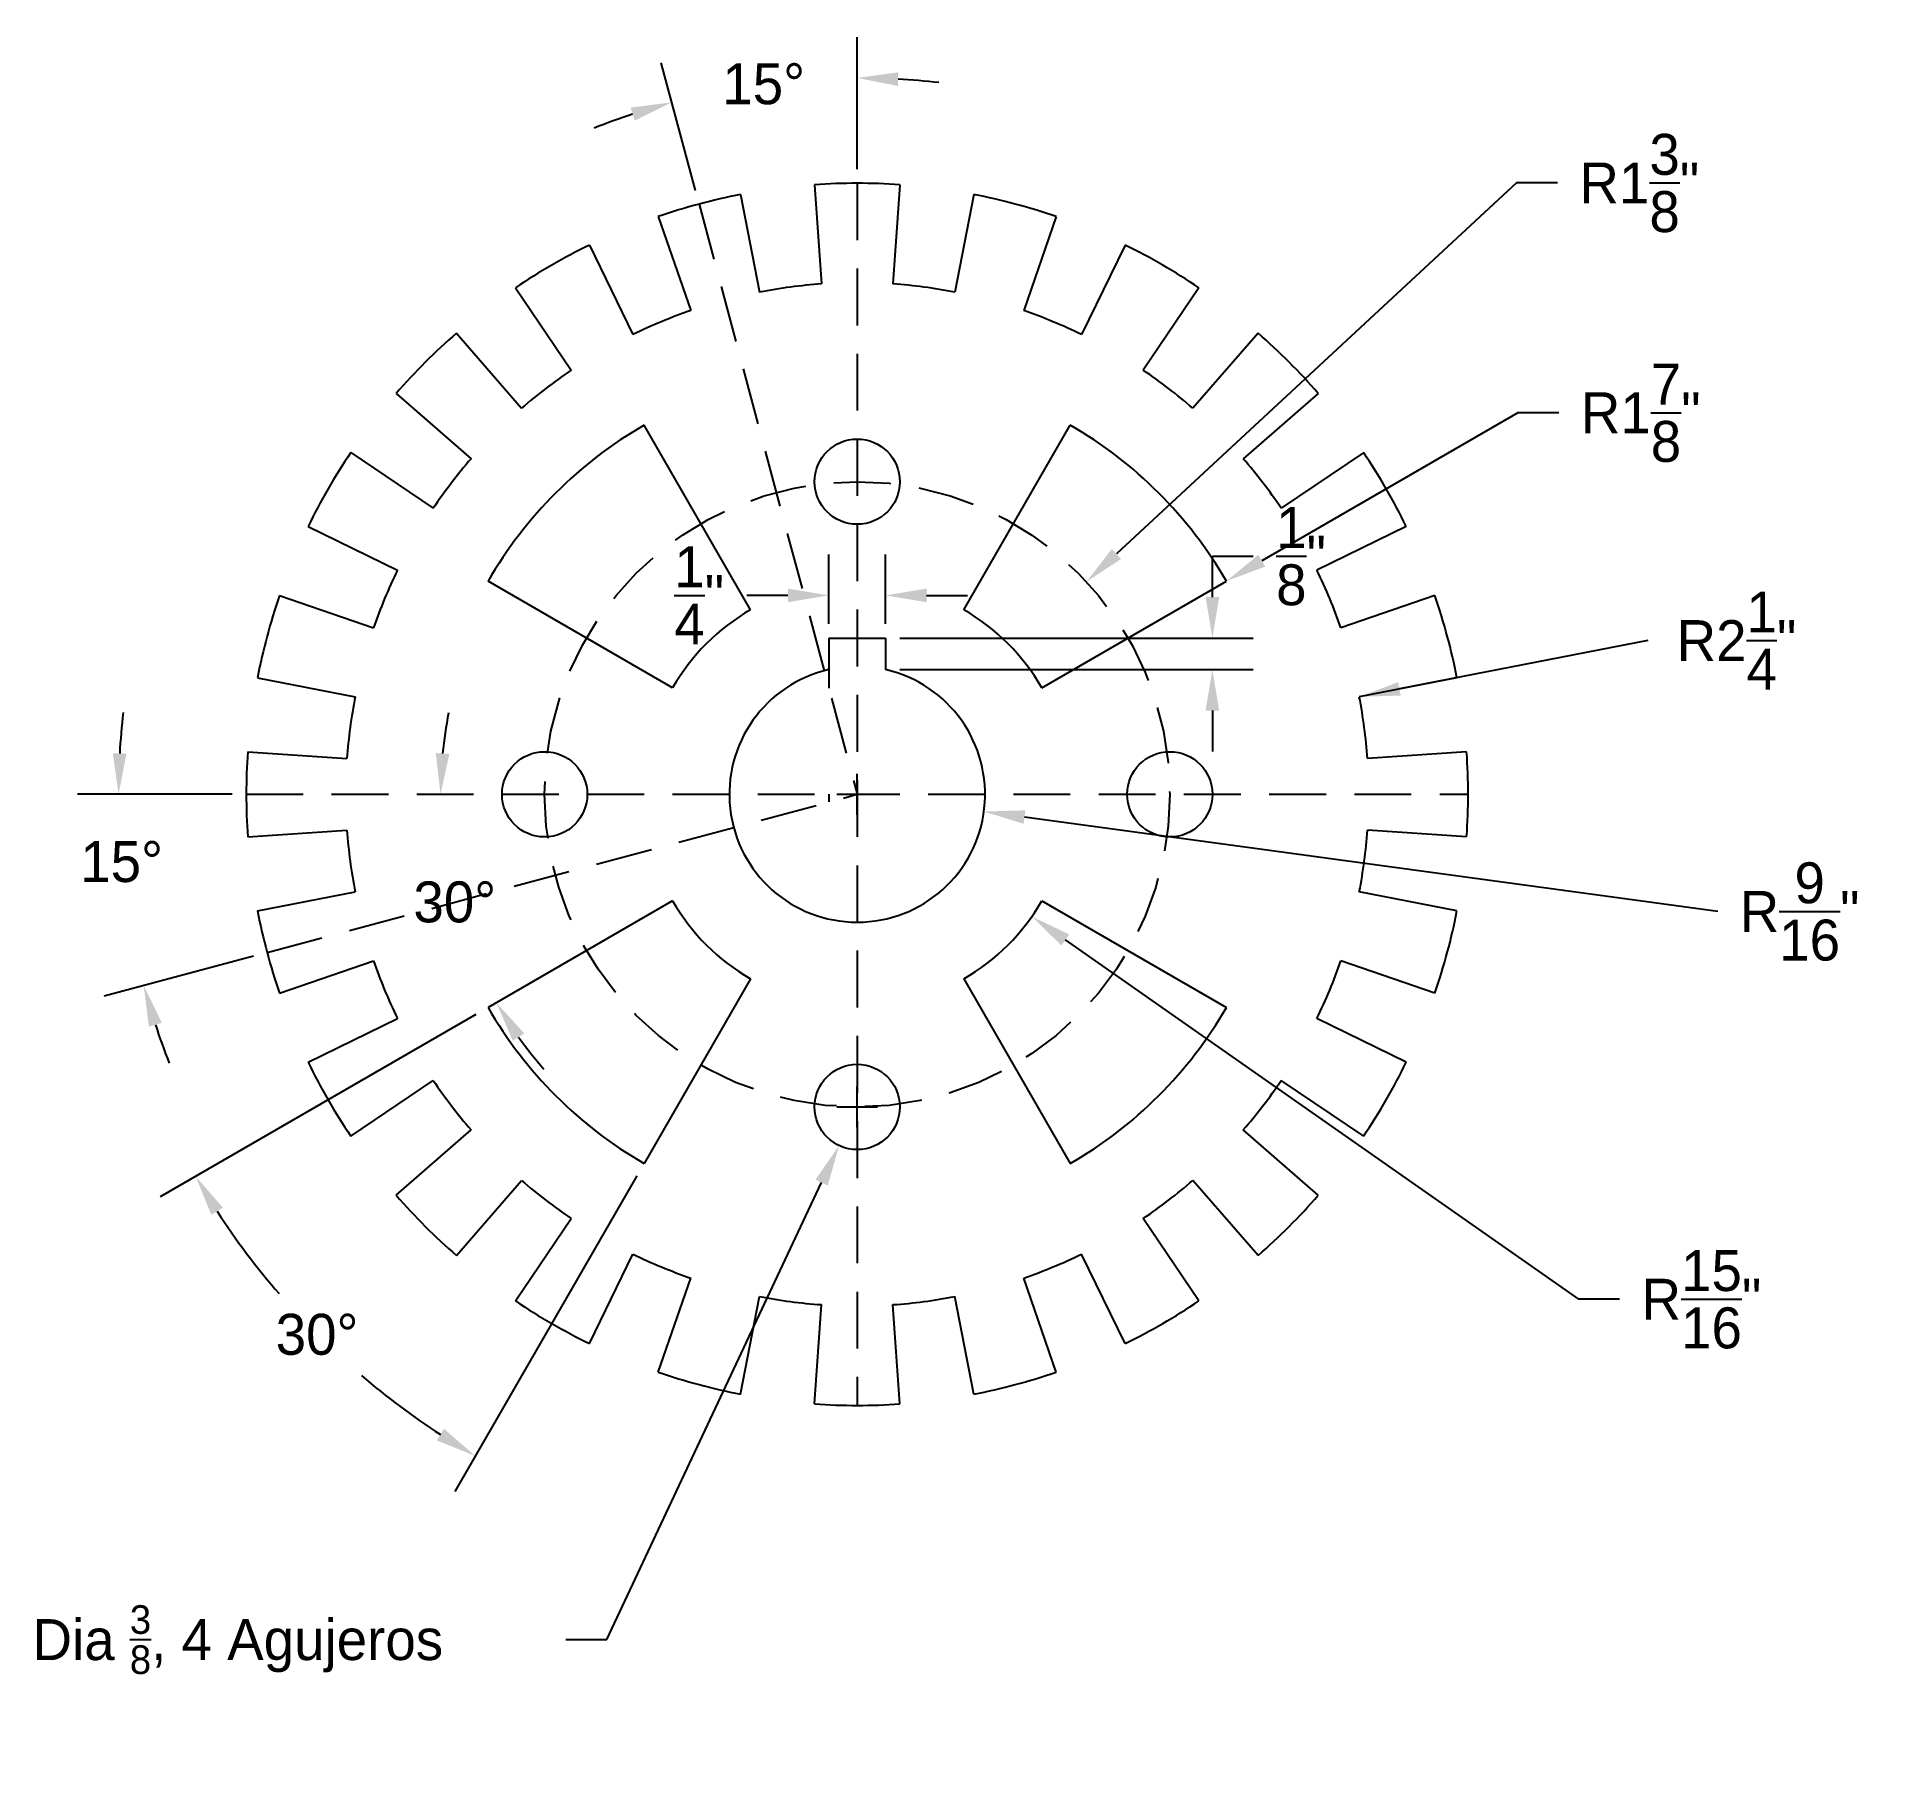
# Model space of a CAD drawing. Header units: inches. Extents: x -3.61 to 4.53, y -4.29 to 3.33.
import ezdxf

# ---------------------------------------------------------------- set-up
doc = ezdxf.new("R2010")
doc.units = ezdxf.units.IN
doc.header["$MEASUREMENT"] = 0
doc.linetypes.add('HIDDEN', pattern=[0.375, 0.25, -0.125])
doc.dimstyles.get("Standard").update_dxf_attribs({"dimtxt": 0.18, "dimasz": 0.18, "dimexe": 0.18, "dimexo": 0.0625, "dimgap": 0.09, "dimtad": 0, "dimtih": 1, "dimtoh": 1, "dimdec": 4, "dimzin": 0, "dimdsep": 46, "dimlunit": 4, "dimtxsty": 'Standard', "dimcen": 0.09, "dimadec": 0, "dimazin": 0, "dimtfac": 1, "dimtdec": 4, "dimtofl": 0, "dimtmove": 0, "dimatfit": 3, "dimfxl": 0, "dimtolj": 1, "dimtzin": 0, "dimarcsym": 0})

# ---------------------------------------------------------------- blocks, each defined once
blk = doc.blocks.new('*D1')
at = {"color": 0, "lineweight": -2}
for p, q in [((-0.125, 0.75), (-0.125, 1.055)), ((0.125, 0.75), (0.125, 1.055)), ((-0.305, 0.875), (-0.485, 0.875)), ((0.305, 0.875), (0.485, 0.875))]:
    blk.add_line(p, q, dxfattribs=at)
at = {"color": 0}
for points in [[(-0.305, 0.905), (-0.305, 0.845), (-0.125, 0.875)], [(0.305, 0.905), (0.305, 0.845), (0.125, 0.875)]]:
    blk.add_solid(points, dxfattribs=at)
at = {"layer": 'Defpoints', "color": 0}
for p in [(-0.125, 0.875), (-0.125, 0.6875), (0.125, 0.6875)]:
    blk.add_point(p, dxfattribs=at)
at = {"color": 0, "insert": (-0.695, 0.875), "char_height": 0.18, "attachment_point": 5}
blk.add_mtext('\\A1;{\\H1.000000x;\\S1/4;}"', dxfattribs=at)
blk = doc.blocks.new('*D2')
at = {"color": 0, "lineweight": -2}
for p, q in [((0, -0.09), (0, 0.09)), ((-0.09, 0), (0.09, 0)), ((3.7856, -0.5151), (0.7357, -0.1001))]:
    blk.add_line(p, q, dxfattribs=at)
at = {"color": 0}
blk.add_solid([(0.7398, -0.0704), (0.7317, -0.1298), (0.5574, -0.0758)], dxfattribs=at)
at = {"layer": 'Defpoints', "color": 0}
for p in [(0, 0), (0.5574, -0.0758)]:
    blk.add_point(p, dxfattribs=at)
at = {"color": 0, "insert": (4.1456, -0.5151), "char_height": 0.18, "attachment_point": 5}
blk.add_mtext('\\A1;R{\\H1.000000x;\\S9/16;}"', dxfattribs=at)
blk = doc.blocks.new('*D3')
at = {"color": 0, "lineweight": -2}
for p, q in [((2.9006, 2.6888), (1.1404, 1.0571)), ((3.0806, 2.6888), (2.9006, 2.6888)), ((0, -0.09), (0, 0.09)), ((-0.09, 0), (0.09, 0))]:
    blk.add_line(p, q, dxfattribs=at)
at = {"color": 0}
blk.add_solid([(1.12, 1.0791), (1.1608, 1.0351), (1.0084, 0.9348)], dxfattribs=at)
at = {"layer": 'Defpoints', "color": 0}
for p in [(1.0084, 0.9348), (0, 0)]:
    blk.add_point(p, dxfattribs=at)
at = {"color": 0, "insert": (3.4406, 2.6888), "char_height": 0.18, "attachment_point": 5}
blk.add_mtext('\\A1;R1{\\H1.000000x;\\S3/8;}"', dxfattribs=at)
blk = doc.blocks.new('*D4')
at = {"color": 0, "lineweight": -2}
for p, q in [((2.9067, 1.6782), (1.7797, 1.0275)), ((3.0867, 1.6782), (2.9067, 1.6782)), ((0, -0.09), (0, 0.09)), ((-0.09, 0), (0.09, 0))]:
    blk.add_line(p, q, dxfattribs=at)
at = {"color": 0}
blk.add_solid([(1.7647, 1.0535), (1.7947, 1.0015), (1.6238, 0.9375)], dxfattribs=at)
at = {"layer": 'Defpoints', "color": 0}
for p in [(1.6238, 0.9375), (0, 0)]:
    blk.add_point(p, dxfattribs=at)
at = {"color": 0, "insert": (3.4467, 1.6782), "char_height": 0.18, "attachment_point": 5}
blk.add_mtext('\\A1;R1{\\H1.000000x;\\S7/8;}"', dxfattribs=at)
blk = doc.blocks.new('*D5')
at = {"color": 0, "lineweight": -2}
for p, q in [((3.478, 0.676), (2.3854, 0.4636)), ((0, -0.09), (0, 0.09)), ((-0.09, 0), (0.09, 0))]:
    blk.add_line(p, q, dxfattribs=at)
at = {"color": 0}
blk.add_solid([(2.3796, 0.4931), (2.3911, 0.4342), (2.2087, 0.4293)], dxfattribs=at)
at = {"layer": 'Defpoints', "color": 0}
for p in [(2.2087, 0.4293), (0, 0)]:
    blk.add_point(p, dxfattribs=at)
at = {"color": 0, "insert": (3.868, 0.676), "char_height": 0.18, "attachment_point": 5}
blk.add_mtext('\\A1;R2{\\H1.000000x;\\S1/4;}"', dxfattribs=at)
blk = doc.blocks.new('*D6')
at = {"color": 0, "lineweight": -2}
for p, q in [((0, -0.09), (0, 0.09)), ((-0.09, 0), (0.09, 0)), ((3.1738, -2.2206), (0.9156, -0.6406)), ((3.3538, -2.2206), (3.1738, -2.2206))]:
    blk.add_line(p, q, dxfattribs=at)
at = {"color": 0}
blk.add_solid([(0.9328, -0.6161), (0.8984, -0.6652), (0.7681, -0.5375)], dxfattribs=at)
at = {"layer": 'Defpoints', "color": 0}
for p in [(0, 0), (0.7681, -0.5375)]:
    blk.add_point(p, dxfattribs=at)
at = {"color": 0, "insert": (3.7138, -2.2206), "char_height": 0.18, "attachment_point": 5}
blk.add_mtext('\\A1;R{\\H1.000000x;\\S15/16;}"', dxfattribs=at)
blk = doc.blocks.new('*D7')
at = {"color": 0, "lineweight": -2}
for p, q in [((0, -1.465), (0, -1.285)), ((-0.09, -1.375), (0.09, -1.375)), ((-1.1015, -3.7176), (-0.1564, -1.7076)), ((-1.2815, -3.7176), (-1.1015, -3.7176))]:
    blk.add_line(p, q, dxfattribs=at)
at = {"color": 0}
blk.add_solid([(-0.1835, -1.6948), (-0.1292, -1.7203), (-0.0798, -1.5447)], dxfattribs=at)
at = {"layer": 'Defpoints', "color": 0}
for p in [(0.0798, -1.2053), (-0.0798, -1.5447)]:
    blk.add_point(p, dxfattribs=at)
at = {"color": 0, "insert": (-2.7245, -3.7176), "char_height": 0.18, "attachment_point": 5}
blk.add_mtext('\\A1;\\A1;Dia {\\H0.7x;\\S3/8;}, 4 Agujeros', dxfattribs=at)
blk = doc.blocks.new('*D8')
at = {"color": 0, "lineweight": -2}
for p, q in [((-2.75, 0), (-3.4293, 0)), ((-2.6563, -0.7118), (-3.3125, -0.8876))]:
    blk.add_line(p, q, dxfattribs=at)
for start, end in [(173.65128, 176.82564), (198.17436, 201.34872)]:
    blk.add_arc((0, 0), 3.2493, start, end, dxfattribs=at)
at = {"color": 0}
for points in [[(-3.2144, 0.1791), (-3.2743, 0.1808), (-3.2493, 0)], [(-3.116, -1.0221), (-3.0585, -1.0049), (-3.1386, -0.841)]]:
    blk.add_solid(points, dxfattribs=at)
at = {"layer": 'Defpoints', "color": 0}
for p in [(-2.6875, 0), (0, 0), (2.6875, 0), (-3.2, -0.5642), (-2.5959, -0.6956)]:
    blk.add_point(p, dxfattribs=at)
at = {"color": 0, "insert": (-3.2357, -0.297), "char_height": 0.18, "attachment_point": 5}
blk.add_mtext('\\A1;15°', dxfattribs=at)
blk = doc.blocks.new('*D9')
at = {"color": 0, "lineweight": -2}
for p, q in [((-1.6779, -0.9688), (-3.0659, -1.7701)), ((-0.9688, -1.6779), (-1.7701, -3.0659))]:
    blk.add_line(p, q, dxfattribs=at)
for start, end in [(213.06956, 220.80899), (229.52367, 236.93044)]:
    blk.add_arc((0, 0), 3.3602, start, end, dxfattribs=at)
at = {"color": 0}
for points in [[(-2.8415, -1.8492), (-2.7903, -1.8179), (-2.9101, -1.6801)], [(-1.8179, -2.7903), (-1.8492, -2.8415), (-1.6801, -2.9101)]]:
    blk.add_solid(points, dxfattribs=at)
at = {"layer": 'Defpoints', "color": 0}
for p in [(-0.8119, -0.4688), (-0.4688, -0.8119), (-1.6238, -0.9375), (-0.9375, -1.6238), (-2.5741, -2.1599)]:
    blk.add_point(p, dxfattribs=at)
at = {"color": 0, "insert": (-2.3761, -2.3761), "char_height": 0.18, "attachment_point": 5}
blk.add_mtext('\\A1;30°', dxfattribs=at)
blk = doc.blocks.new('*D10')
at = {"color": 0, "lineweight": -2}
for start, end in [(168.74139, 174.37069), (215.62931, 221.25861)]:
    blk.add_arc((0, 0), 1.8328, start, end, dxfattribs=at)
at = {"color": 0}
for points in [[(-1.794, 0.1783), (-1.8539, 0.1813), (-1.8328, 0)], [(-1.5149, -1.0839), (-1.4645, -1.0514), (-1.5873, -0.9164)]]:
    blk.add_solid(points, dxfattribs=at)
at = {"layer": 'Defpoints', "color": 0}
for p in [(2.6875, 0), (-2.6875, 0), (-1.805, -0.3183), (-0.8119, -0.4688), (-1.6238, -0.9375)]:
    blk.add_point(p, dxfattribs=at)
at = {"color": 0, "insert": (-1.7703, -0.4744), "char_height": 0.18, "attachment_point": 5}
blk.add_mtext('\\A1;30°', dxfattribs=at)
blk = doc.blocks.new('*D11')
at = {"color": 0, "lineweight": -2}
for p, q in [((0, 2.75), (0, 3.3307)), ((-0.7118, 2.6563), (-0.8621, 3.2172))]:
    blk.add_line(p, q, dxfattribs=at)
for start, end in [(83.45254, 86.72627), (108.27373, 111.54746)]:
    blk.add_arc((0, 0), 3.1507, start, end, dxfattribs=at)
at = {"color": 0}
for points in [[(0.1791, 3.1156), (0.1808, 3.1756), (0, 3.1507)], [(-0.9965, 3.0206), (-0.9793, 2.9631), (-0.8155, 3.0434)]]:
    blk.add_solid(points, dxfattribs=at)
at = {"layer": 'Defpoints', "color": 0}
for p in [(-0.2746, 3.1387), (0, 2.6875), (-0.6956, 2.5959), (0, 0), (0, -2.6875)]:
    blk.add_point(p, dxfattribs=at)
at = {"color": 0, "insert": (-0.4113, 3.1238), "char_height": 0.18, "attachment_point": 5}
blk.add_mtext('\\A1;15°', dxfattribs=at)
blk = doc.blocks.new('*D12')
at = {"color": 0, "lineweight": -2}
for p, q in [((1.5625, 0.8675), (1.5625, 1.0475)), ((1.5625, 1.0475), (1.7425, 1.0475)), ((0.1875, 0.6875), (1.7425, 0.6875)), ((0.1875, 0.5484), (1.7425, 0.5484)), ((1.5625, 0.3684), (1.5625, 0.1884))]:
    blk.add_line(p, q, dxfattribs=at)
at = {"color": 0}
for points in [[(1.5325, 0.8675), (1.5925, 0.8675), (1.5625, 0.6875)], [(1.5325, 0.3684), (1.5925, 0.3684), (1.5625, 0.5484)]]:
    blk.add_solid(points, dxfattribs=at)
at = {"layer": 'Defpoints', "color": 0}
for p in [(0.125, 0.6875), (1.5625, 0.6875), (0.125, 0.5484)]:
    blk.add_point(p, dxfattribs=at)
at = {"color": 0, "insert": (1.9525, 1.0475), "char_height": 0.18, "attachment_point": 5}
blk.add_mtext('\\A1;{\\H1.000000x;\\S1/8;}"', dxfattribs=at)

msp = doc.modelspace()

# ---------------------------------------------------------------- linework, layer by layer
at = {"linetype": 'HIDDEN'}
for p, q in [((0, 2.6875), (0, -2.6875)), ((-0.69558, 2.59593), (0, 0)), ((0.125, 0.6875), (0.125, 0.54844)), ((0.125, 0.6875), (0.125, 0.54844)), ((-2.6875, 0), (2.6875, 0)), ((-2.59593, -0.69558), (0, 0)), ((0.125, -2.68459), (0.125, -2.6875))]:
    msp.add_line(p, q, dxfattribs=at)
for p, q in [((-0.51277, 2.63813), (-0.4293, 2.20867)), ((-0.1875, 2.68095), (-0.15698, 2.24452)), ((0.1875, 2.68095), (0.15698, 2.24452)), ((0.51277, 2.63813), (0.4293, 2.20867)), ((-0.87499, 2.54107), (-0.73255, 2.12741)), ((0.87499, 2.54107), (0.73255, 2.12741)), ((-1.1781, 2.41552), (-0.98631, 2.0223)), ((1.1781, 2.41552), (0.98631, 2.0223)), ((-1.50286, 2.22802), (-1.2582, 1.86532)), ((1.50286, 2.22802), (1.2582, 1.86532)), ((-1.76314, 2.0283), (-1.47611, 1.69811)), ((1.76314, 2.0283), (1.47611, 1.69811)), ((-2.0283, 1.76314), (-1.69811, 1.47611)), ((2.0283, 1.76314), (1.69811, 1.47611)), ((-0.46875, 0.8119), (-0.9375, 1.6238)), ((0.46875, 0.8119), (0.9375, 1.6238)), ((-2.22802, 1.50286), (-1.86532, 1.2582)), ((2.22802, 1.50286), (1.86532, 1.2582)), ((-2.41552, 1.1781), (-2.0223, 0.98631)), ((2.41552, 1.1781), (2.0223, 0.98631)), ((-0.8119, 0.46875), (-1.6238, 0.9375)), ((0.8119, 0.46875), (1.6238, 0.9375)), ((-2.54107, 0.87499), (-2.12741, 0.73255)), ((2.54107, 0.87499), (2.12741, 0.73255)), ((-0.125, 0.6875), (0.125, 0.6875)), ((-0.125, 0.6875), (-0.125, 0.46651)), ((-2.63813, 0.51277), (-2.20867, 0.4293)), ((2.63813, 0.51277), (2.20867, 0.4293)), ((-2.68095, 0.1875), (-2.24452, 0.15698)), ((2.68095, 0.1875), (2.24452, 0.15698)), ((-0.125, 0), (-0.125, -0.03349)), ((-2.68095, -0.1875), (-2.24452, -0.15698)), ((2.68095, -0.1875), (2.24452, -0.15698)), ((-2.63813, -0.51277), (-2.20867, -0.4293)), ((-0.8119, -0.46875), (-1.6238, -0.9375)), ((0.8119, -0.46875), (1.6238, -0.9375)), ((2.63813, -0.51277), (2.20867, -0.4293)), ((-2.54107, -0.87499), (-2.12741, -0.73255)), ((2.54107, -0.87499), (2.12741, -0.73255)), ((-0.46875, -0.8119), (-0.9375, -1.6238)), ((0.46875, -0.8119), (0.9375, -1.6238)), ((-2.41552, -1.1781), (-2.0223, -0.98631)), ((2.41552, -1.1781), (2.0223, -0.98631)), ((-2.22802, -1.50286), (-1.86532, -1.2582)), ((2.22802, -1.50286), (1.86532, -1.2582)), ((-2.0283, -1.76314), (-1.69811, -1.47611)), ((2.0283, -1.76314), (1.69811, -1.47611)), ((-1.76314, -2.0283), (-1.47611, -1.69811)), ((1.76314, -2.0283), (1.47611, -1.69811)), ((-1.50286, -2.22802), (-1.2582, -1.86532)), ((1.50286, -2.22802), (1.2582, -1.86532)), ((-1.1781, -2.41552), (-0.98631, -2.0223)), ((1.1781, -2.41552), (0.98631, -2.0223)), ((-0.87499, -2.54107), (-0.73255, -2.12741)), ((0.87499, -2.54107), (0.73255, -2.12741)), ((-0.51277, -2.63813), (-0.4293, -2.20867)), ((-0.1875, -2.68095), (-0.15698, -2.24452)), ((0.1875, -2.68095), (0.15698, -2.24452)), ((0.51277, -2.63813), (0.4293, -2.20867)), ((-0.125, -2.68459), (-0.125, -2.6875))]:
    msp.add_line(p, q)
for centre in [(0, 1.375), (-1.375, 0), (1.375, 0), (0, -1.375)]:
    msp.add_circle(centre, 0.1875)
msp.add_circle((0, 0), 1.375, dxfattribs=at)
for radius, start, end in [(2.6875, 85.99937, 94.00063), (2.6875, 100.99937, 109.00063), (2.6875, 70.99937, 79.00063), (2.6875, 115.99937, 124.00063), (2.6875, 55.99937, 64.00063), (2.25, 94.00063, 100.99937), (2.25, 79.00063, 85.99937), (2.25, 109.00063, 115.99937), (2.25, 64.00063, 70.99937), (2.6875, 130.99937, 139.00063), (2.6875, 40.99937, 49.00063), (2.25, 124.00063, 130.99937), (2.25, 49.00063, 55.99937), (1.875, 120, 150), (1.875, 120, 150), (1.875, 30, 60), (1.875, 30, 60), (2.6875, 145.99937, 154.00063), (2.25, 139.00063, 145.99937), (2.25, 34.00063, 40.99937), (2.6875, 25.99937, 34.00063), (2.25, 154.00063, 160.99937), (2.25, 19.00063, 25.99937), (2.6875, 160.99937, 169.00063), (2.6875, 10.99937, 19.00063), (0.9375, 120, 150), (0.9375, 120, 150), (0.9375, 30, 60), (0.9375, 30, 60), (0.5625, 102.839588, 77.160412), (2.25, 169.00063, 175.99937), (2.25, 4.00063, 10.99937), (2.6875, 175.99937, 184.00063), (2.6875, 355.99937, 4.00063), (2.25, 184.00063, 190.99937), (2.25, 349.00063, 355.99937), (0.9375, 210, 240), (0.9375, 300, 330), (0.9375, 300, 330), (2.6875, 190.99937, 199.00063), (2.6875, 340.99937, 349.00063), (2.25, 199.00063, 205.99937), (2.25, 334.00063, 340.99937), (1.875, 210, 240), (1.875, 300, 330), (1.875, 300, 330), (2.6875, 205.99937, 214.00063), (2.6875, 325.99937, 334.00063), (2.25, 214.00063, 220.99937), (2.25, 319.00063, 325.99937), (2.25, 229.00063, 235.99937), (2.25, 304.00063, 310.99937), (2.6875, 220.99937, 229.00063), (2.6875, 310.99937, 319.00063), (2.25, 244.00063, 250.99937), (2.25, 289.00063, 295.99937), (2.6875, 235.99937, 244.00063), (2.25, 259.00063, 265.99937), (2.25, 274.00063, 280.99937), (2.6875, 295.99937, 304.00063), (2.6875, 250.99937, 259.00063), (2.6875, 280.99937, 289.00063), (2.6875, 265.99937, 274.00063)]:
    msp.add_arc((0, 0), radius, start, end)

# ---------------------------------------------------------------- dimensions: what is measured, and where the dimension line sits
at = {"color": 255}
for base, line1, line2, picture, middle in [((-0.2746, 3.13874), ((0, 2.6875), (0, -2.6875)), ((-0.69558, 2.59593), (0, 0)), '*D11', (-0.41125, 3.12378)), ((-1.80496, -0.31826), ((-0.8119, -0.46875), (-1.6238, -0.9375)), ((-2.6875, 0), (2.6875, 0)), '*D10', (-1.77035, -0.47436)), ((-2.5741, -2.15993), ((-0.46875, -0.8119), (-0.9375, -1.6238)), ((-0.8119, -0.46875), (-1.6238, -0.9375)), '*D9', (-2.37605, -2.37605))]:
    dim = msp.add_angular_dim_2l(base=base, line1=line1, line2=line2, dimstyle='Standard', dxfattribs=at)
    dim.commit()
    dim.dimension.update_dxf_attribs({"geometry": picture, "text_midpoint": middle})
for mpoint, picture, middle in [((1.00839, 0.93475), '*D3', (3.44063, 2.68881)), ((0.55736, -0.07584), '*D2', (3.78557, -0.51508)), ((0.76815, -0.53745), '*D6', (3.71377, -2.22062))]:
    dim = msp.add_radius_dim(center=(0, 0), mpoint=mpoint, dimstyle='Standard', dxfattribs=at)
    dim.commit()
    dim.dimension.update_dxf_attribs({"geometry": picture, "text_midpoint": middle, "dimtype": 164})
for mpoint, picture, middle in [((1.6238, 0.9375), '*D4', (2.90672, 1.67819)), ((2.20867, 0.4293), '*D5', (3.47801, 0.67602))]:
    dim = msp.add_radius_dim(center=(0, 0), mpoint=mpoint, dimstyle='Standard', override={"dimtmove": 1}, dxfattribs=at)
    dim.commit()
    dim.dimension.update_dxf_attribs({"geometry": picture, "text_midpoint": middle, "dimtype": 164})
dim = msp.add_linear_dim(base=(1.5625, 0.6875), p1=(0.125, 0.54844), p2=(0.125, 0.6875), angle=90, dimstyle='Standard', dxfattribs=at)
dim.commit()
dim.dimension.update_dxf_attribs({"geometry": '*D12', "text_midpoint": (1.9525, 1.0475)})
dim = msp.add_linear_dim(base=(-0.125, 0.87502), p1=(0.125, 0.6875), p2=(-0.125, 0.6875), dimstyle='Standard', dxfattribs=at)
dim.commit()
dim.dimension.update_dxf_attribs({"geometry": '*D1', "text_midpoint": (-0.695, 0.87502)})
dim = msp.add_angular_dim_2l(base=(-3.19997, -0.56424), line1=((-2.59593, -0.69558), (0, 0)), line2=((-2.6875, 0), (2.6875, 0)), dimstyle='Standard', dxfattribs=at)
dim.commit()
dim.dimension.update_dxf_attribs({"geometry": '*D8', "text_midpoint": (-3.23573, -0.29699), "dimtype": 162})
dim = msp.add_diameter_dim_2p(p1=(0.07979, -1.20532), p2=(-0.07979, -1.54468), text='\\A1;Dia {\\H0.7x;\\S3/8;}, 4 Agujeros', dimstyle='Standard', dxfattribs=at)
dim.commit()
dim.dimension.update_dxf_attribs({"geometry": '*D7', "text_midpoint": (-2.72453, -3.71762), "dimtype": 163})

doc.saveas('drawing.dxf')
